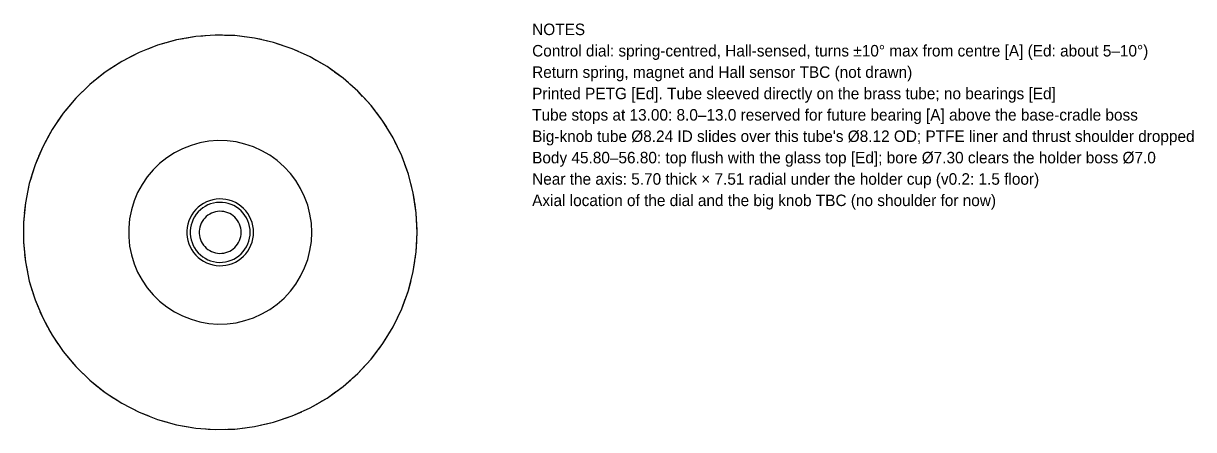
# Model space of a CAD drawing. Header units: millimetres. Extents: x -30 to 119, y -9 to 146.
# Drawn here: x -24 to 118.6, y 96.8 to 146.2 of the extents above; entities that cross this region are included whole.
import ezdxf

# ---------------------------------------------------------------- set-up
doc = ezdxf.new("R2010")
doc.units = ezdxf.units.MM
doc.linetypes.add('DASHED', pattern=[1.524, 1.27, -0.254])
for name, color, linetype in [('HIDDEN', 8, 'DASHED'), ('TEXT', 7, 'CONTINUOUS'), ('VISIBLE', 7, 'CONTINUOUS')]:
    doc.layers.add(name, color=color, linetype=linetype)

msp = doc.modelspace()

# ---------------------------------------------------------------- linework, layer by layer
at = {"layer": 'HIDDEN'}
for points in [[(24, 120.79254), (23.88074, 123.18217), (23.52414, 125.54805), (22.93375, 127.86666), (22.11543, 130.11498), (21.07732, 132.27064), (19.82973, 134.31222), (18.38507, 136.21944), (16.75768, 137.97334), (14.96376, 139.5565), (13.02111, 140.95316), (10.94906, 142.14946), (8.76818, 143.13351), (6.50017, 143.89552), (4.16756, 144.42793), (1.79352, 144.72543), (-0.59834, 144.78508), (-2.98425, 144.60628), (-5.3405, 144.19081), (-7.64368, 143.5428), (-9.87089, 142.66868), (-12, 141.57715), (-14.00985, 140.27905), (-15.88046, 138.78729), (-17.59324, 137.11669), (-19.13118, 135.28385), (-20.47898, 133.30699), (-21.62325, 131.20575), (-22.55262, 129.00102), (-23.25785, 126.71472), (-23.73194, 124.36955), (-23.97017, 121.98884), (-23.97017, 119.59624), (-23.73194, 117.21553), (-23.25785, 114.87036), (-22.55262, 112.58406), (-21.62325, 110.37933), (-20.47898, 108.2781), (-19.13118, 106.30123), (-17.59324, 104.46839), (-15.88046, 102.79779), (-14.00985, 101.30603), (-12, 100.00793), (-9.87089, 98.9164), (-7.64368, 98.04228), (-5.3405, 97.39427), (-2.98425, 96.9788), (-0.59834, 96.8), (1.79352, 96.85965), (4.16756, 97.15715), (6.50017, 97.68956), (8.76818, 98.45157), (10.94906, 99.43562), (13.02111, 100.63192), (14.96376, 102.02858), (16.75768, 103.61174), (18.38507, 105.36564), (19.82973, 107.27286), (21.07732, 109.31444), (22.11543, 111.47011), (22.93375, 113.71842), (23.52414, 116.03703), (23.88074, 118.40291), (24, 120.79254)], [(11.16, 120.79254), (11.10454, 121.90372), (10.93872, 123.00385), (10.66419, 124.08201), (10.28367, 125.12747), (9.80095, 126.12985), (9.22082, 127.07919), (8.54906, 127.96605), (7.79232, 128.78161), (6.95815, 129.51778), (6.05482, 130.16723), (5.09131, 130.72351), (4.07721, 131.18109), (3.02258, 131.53543), (1.93791, 131.78299), (0.83399, 131.92133), (-0.27823, 131.94907), (-1.38768, 131.86593), (-2.48333, 131.67274), (-3.55431, 131.37141), (-4.58996, 130.96495), (-5.58, 130.45738), (-6.51458, 129.85377), (-7.38441, 129.1601), (-8.18086, 128.38327), (-8.896, 127.531), (-9.52273, 126.61176), (-10.05481, 125.63468), (-10.48697, 124.60949), (-10.8149, 123.54635), (-11.03535, 122.45585), (-11.14613, 121.34882), (-11.14613, 120.23626), (-11.03535, 119.12923), (-10.8149, 118.03873), (-10.48697, 116.9756), (-10.05481, 115.9504), (-9.52273, 114.97332), (-8.896, 114.05408), (-8.18086, 113.20181), (-7.38441, 112.42498), (-6.51458, 111.73131), (-5.58, 111.1277), (-4.58996, 110.62014), (-3.55431, 110.21367), (-2.48333, 109.91234), (-1.38768, 109.71915), (-0.27823, 109.63601), (0.83399, 109.66375), (1.93791, 109.80209), (3.02258, 110.04965), (4.07721, 110.40399), (5.09131, 110.86157), (6.05482, 111.41785), (6.95815, 112.0673), (7.79232, 112.80347), (8.54906, 113.61903), (9.22082, 114.50589), (9.80095, 115.45523), (10.28367, 116.45761), (10.66419, 117.50307), (10.93872, 118.58123), (11.10454, 119.68136), (11.16, 120.79254)], [(4.06, 120.79254), (4.03982, 121.19679), (3.9795, 121.59701), (3.87963, 121.98925), (3.74119, 122.36959), (3.56558, 122.73425), (3.35453, 123.07962), (3.11014, 123.40226), (2.83484, 123.69896), (2.53137, 123.96678), (2.20274, 124.20305), (1.85222, 124.40542), (1.48328, 124.57189), (1.09961, 124.70079), (0.70501, 124.79086), (0.3034, 124.84119), (-0.10122, 124.85128), (-0.50484, 124.82103), (-0.90343, 124.75075), (-1.29306, 124.64113), (-1.66983, 124.49325), (-2.03, 124.3086), (-2.37, 124.08901), (-2.68644, 123.83665), (-2.97619, 123.55404), (-3.23636, 123.24399), (-3.46436, 122.90957), (-3.65793, 122.55411), (-3.81515, 122.18114), (-3.93445, 121.79438), (-4.01465, 121.39765), (-4.05495, 120.99491), (-4.05495, 120.59017), (-4.01465, 120.18743), (-3.93445, 119.79071), (-3.81515, 119.40394), (-3.65793, 119.03097), (-3.46436, 118.67551), (-3.23636, 118.34109), (-2.97619, 118.03104), (-2.68644, 117.74843), (-2.37, 117.49607), (-2.03, 117.27648), (-1.66983, 117.09183), (-1.29306, 116.94396), (-0.90343, 116.83433), (-0.50484, 116.76405), (-0.10122, 116.7338), (0.3034, 116.74389), (0.70501, 116.79422), (1.09961, 116.88429), (1.48328, 117.01319), (1.85222, 117.17966), (2.20274, 117.38204), (2.53137, 117.6183), (2.83484, 117.88612), (3.11014, 118.18282), (3.35453, 118.50546), (3.56558, 118.85083), (3.74119, 119.2155), (3.87963, 119.59583), (3.9795, 119.98807), (4.03982, 120.38829), (4.06, 120.79254)], [(4.06, 120.79254), (4.03982, 121.19679), (3.9795, 121.59701), (3.87963, 121.98925), (3.74119, 122.36959), (3.56558, 122.73425), (3.35453, 123.07962), (3.11014, 123.40226), (2.83484, 123.69896), (2.53137, 123.96678), (2.20274, 124.20305), (1.85222, 124.40542), (1.48328, 124.57189), (1.09961, 124.70079), (0.70501, 124.79086), (0.3034, 124.84119), (-0.10122, 124.85128), (-0.50484, 124.82103), (-0.90343, 124.75075), (-1.29306, 124.64113), (-1.66983, 124.49325), (-2.03, 124.3086), (-2.37, 124.08901), (-2.68644, 123.83665), (-2.97619, 123.55404), (-3.23636, 123.24399), (-3.46436, 122.90957), (-3.65793, 122.55411), (-3.81515, 122.18114), (-3.93445, 121.79438), (-4.01465, 121.39765), (-4.05495, 120.99491), (-4.05495, 120.59017), (-4.01465, 120.18743), (-3.93445, 119.79071), (-3.81515, 119.40394), (-3.65793, 119.03097), (-3.46436, 118.67551), (-3.23636, 118.34109), (-2.97619, 118.03104), (-2.68644, 117.74843), (-2.37, 117.49607), (-2.03, 117.27648), (-1.66983, 117.09183), (-1.29306, 116.94396), (-0.90343, 116.83433), (-0.50484, 116.76405), (-0.10122, 116.7338), (0.3034, 116.74389), (0.70501, 116.79422), (1.09961, 116.88429), (1.48328, 117.01319), (1.85222, 117.17966), (2.20274, 117.38204), (2.53137, 117.6183), (2.83484, 117.88612), (3.11014, 118.18282), (3.35453, 118.50546), (3.56558, 118.85083), (3.74119, 119.2155), (3.87963, 119.59583), (3.9795, 119.98807), (4.03982, 120.38829), (4.06, 120.79254)], [(3.65, 120.79254), (3.63186, 121.15596), (3.57763, 121.51577), (3.48784, 121.8684), (3.36339, 122.21033), (3.20551, 122.53817), (3.01577, 122.84866), (2.79606, 123.13872), (2.54856, 123.40545), (2.27574, 123.64623), (1.98029, 123.85863), (1.66517, 124.04057), (1.33349, 124.19023), (0.98857, 124.30612), (0.63382, 124.38709), (0.27276, 124.43233), (-0.091, 124.44141), (-0.45385, 124.41421), (-0.8122, 124.35103), (-1.16248, 124.25248), (-1.5012, 124.11954), (-1.825, 123.95353), (-2.13066, 123.75611), (-2.41515, 123.52924), (-2.67564, 123.27517), (-2.90953, 122.99643), (-3.11451, 122.69578), (-3.28854, 122.37622), (-3.42988, 122.04091), (-3.53713, 121.6932), (-3.60923, 121.33654), (-3.64546, 120.97448), (-3.64546, 120.6106), (-3.60923, 120.24854), (-3.53713, 119.89188), (-3.42988, 119.54417), (-3.28854, 119.20886), (-3.11451, 118.8893), (-2.90953, 118.58865), (-2.67564, 118.30991), (-2.41515, 118.05584), (-2.13066, 117.82897), (-1.825, 117.63155), (-1.5012, 117.46554), (-1.16248, 117.33261), (-0.8122, 117.23405), (-0.45385, 117.17087), (-0.091, 117.14367), (0.27276, 117.15275), (0.63382, 117.19799), (0.98857, 117.27896), (1.33349, 117.39485), (1.66517, 117.54451), (1.98029, 117.72645), (2.27574, 117.93886), (2.54856, 118.17963), (2.79606, 118.44637), (3.01577, 118.73642), (3.20551, 119.04691), (3.36339, 119.37475), (3.48784, 119.71668), (3.57763, 120.06931), (3.63186, 120.42912), (3.65, 120.79254)], [(2.56, 120.79254), (2.54728, 121.04743), (2.50924, 121.29979), (2.44627, 121.54711), (2.35898, 121.78693), (2.24825, 122.01687), (2.11517, 122.23464), (1.96107, 122.43808), (1.78749, 122.62516), (1.59613, 122.79403), (1.38892, 122.94301), (1.1679, 123.07061), (0.93527, 123.17558), (0.69335, 123.25686), (0.44454, 123.31365), (0.19131, 123.34538), (-0.06382, 123.35174), (-0.31832, 123.33267), (-0.56965, 123.28836), (-0.81533, 123.21923), (-1.05289, 123.126), (-1.28, 123.00957), (-1.49438, 122.8711), (-1.69392, 122.71198), (-1.87661, 122.53378), (-2.04066, 122.33828), (-2.18442, 122.12741), (-2.30648, 121.90328), (-2.40561, 121.66811), (-2.48084, 121.42424), (-2.53141, 121.17409), (-2.55682, 120.92015), (-2.55682, 120.66493), (-2.53141, 120.41099), (-2.48084, 120.16084), (-2.40561, 119.91697), (-2.30648, 119.6818), (-2.18442, 119.45767), (-2.04066, 119.2468), (-1.87661, 119.0513), (-1.69392, 118.8731), (-1.49438, 118.71398), (-1.28, 118.57552), (-1.05289, 118.45909), (-0.81533, 118.36585), (-0.56965, 118.29672), (-0.31832, 118.25241), (-0.06382, 118.23334), (0.19131, 118.2397), (0.44454, 118.27143), (0.69335, 118.32822), (0.93527, 118.4095), (1.1679, 118.51447), (1.38892, 118.64207), (1.59613, 118.79105), (1.78749, 118.95992), (1.96107, 119.147), (2.11517, 119.35044), (2.24825, 119.56821), (2.35898, 119.79815), (2.44627, 120.03797), (2.50924, 120.28529), (2.54728, 120.53765), (2.56, 120.79254)]]:
    msp.add_lwpolyline(points, dxfattribs=at)
at = {"layer": 'VISIBLE'}
for points in [[(24, 120.79254), (23.88074, 123.18217), (23.52414, 125.54805), (22.93375, 127.86666), (22.11543, 130.11498), (21.07732, 132.27064), (19.82973, 134.31222), (18.38507, 136.21944), (16.75768, 137.97334), (14.96376, 139.5565), (13.02111, 140.95316), (10.94906, 142.14946), (8.76818, 143.13351), (6.50017, 143.89552), (4.16756, 144.42793), (1.79352, 144.72543), (-0.59834, 144.78508), (-2.98425, 144.60628), (-5.3405, 144.19081), (-7.64368, 143.5428), (-9.87089, 142.66868), (-12, 141.57715), (-14.00985, 140.27905), (-15.88046, 138.78729), (-17.59324, 137.11669), (-19.13118, 135.28385), (-20.47898, 133.30699), (-21.62325, 131.20575), (-22.55262, 129.00102), (-23.25785, 126.71472), (-23.73194, 124.36955), (-23.97017, 121.98884), (-23.97017, 119.59624), (-23.73194, 117.21553), (-23.25785, 114.87036), (-22.55262, 112.58406), (-21.62325, 110.37933), (-20.47898, 108.2781), (-19.13118, 106.30123), (-17.59324, 104.46839), (-15.88046, 102.79779), (-14.00985, 101.30603), (-12, 100.00793), (-9.87089, 98.9164), (-7.64368, 98.04228), (-5.3405, 97.39427), (-2.98425, 96.9788), (-0.59834, 96.8), (1.79352, 96.85965), (4.16756, 97.15715), (6.50017, 97.68956), (8.76818, 98.45157), (10.94906, 99.43562), (13.02111, 100.63192), (14.96376, 102.02858), (16.75768, 103.61174), (18.38507, 105.36564), (19.82973, 107.27286), (21.07732, 109.31444), (22.11543, 111.47011), (22.93375, 113.71842), (23.52414, 116.03703), (23.88074, 118.40291), (24, 120.79254)], [(11.16, 120.79254), (11.10454, 121.90372), (10.93872, 123.00385), (10.66419, 124.08201), (10.28367, 125.12747), (9.80095, 126.12985), (9.22082, 127.07919), (8.54906, 127.96605), (7.79232, 128.78161), (6.95815, 129.51778), (6.05482, 130.16723), (5.09131, 130.72351), (4.07721, 131.18109), (3.02258, 131.53543), (1.93791, 131.78299), (0.83399, 131.92133), (-0.27823, 131.94907), (-1.38768, 131.86593), (-2.48333, 131.67274), (-3.55431, 131.37141), (-4.58996, 130.96495), (-5.58, 130.45738), (-6.51458, 129.85377), (-7.38441, 129.1601), (-8.18086, 128.38327), (-8.896, 127.531), (-9.52273, 126.61176), (-10.05481, 125.63468), (-10.48697, 124.60949), (-10.8149, 123.54635), (-11.03535, 122.45585), (-11.14613, 121.34882), (-11.14613, 120.23626), (-11.03535, 119.12923), (-10.8149, 118.03873), (-10.48697, 116.9756), (-10.05481, 115.9504), (-9.52273, 114.97332), (-8.896, 114.05408), (-8.18086, 113.20181), (-7.38441, 112.42498), (-6.51458, 111.73131), (-5.58, 111.1277), (-4.58996, 110.62014), (-3.55431, 110.21367), (-2.48333, 109.91234), (-1.38768, 109.71915), (-0.27823, 109.63601), (0.83399, 109.66375), (1.93791, 109.80209), (3.02258, 110.04965), (4.07721, 110.40399), (5.09131, 110.86157), (6.05482, 111.41785), (6.95815, 112.0673), (7.79232, 112.80347), (8.54906, 113.61903), (9.22082, 114.50589), (9.80095, 115.45523), (10.28367, 116.45761), (10.66419, 117.50307), (10.93872, 118.58123), (11.10454, 119.68136), (11.16, 120.79254)], [(3.65, 120.79254), (3.63186, 121.15596), (3.57763, 121.51577), (3.48784, 121.8684), (3.36339, 122.21033), (3.20551, 122.53817), (3.01577, 122.84866), (2.79606, 123.13872), (2.54856, 123.40545), (2.27574, 123.64623), (1.98029, 123.85863), (1.66517, 124.04057), (1.33349, 124.19023), (0.98857, 124.30612), (0.63382, 124.38709), (0.27276, 124.43233), (-0.091, 124.44141), (-0.45385, 124.41421), (-0.8122, 124.35103), (-1.16248, 124.25248), (-1.5012, 124.11954), (-1.825, 123.95353), (-2.13066, 123.75611), (-2.41515, 123.52924), (-2.67564, 123.27517), (-2.90953, 122.99643), (-3.11451, 122.69578), (-3.28854, 122.37622), (-3.42988, 122.04091), (-3.53713, 121.6932), (-3.60923, 121.33654), (-3.64546, 120.97448), (-3.64546, 120.6106), (-3.60923, 120.24854), (-3.53713, 119.89188), (-3.42988, 119.54417), (-3.28854, 119.20886), (-3.11451, 118.8893), (-2.90953, 118.58865), (-2.67564, 118.30991), (-2.41515, 118.05584), (-2.13066, 117.82897), (-1.825, 117.63155), (-1.5012, 117.46554), (-1.16248, 117.33261), (-0.8122, 117.23405), (-0.45385, 117.17087), (-0.091, 117.14367), (0.27276, 117.15275), (0.63382, 117.19799), (0.98857, 117.27896), (1.33349, 117.39485), (1.66517, 117.54451), (1.98029, 117.72645), (2.27574, 117.93886), (2.54856, 118.17963), (2.79606, 118.44637), (3.01577, 118.73642), (3.20551, 119.04691), (3.36339, 119.37475), (3.48784, 119.71668), (3.57763, 120.06931), (3.63186, 120.42912), (3.65, 120.79254)], [(2.56, 120.79254), (2.54728, 121.04743), (2.50924, 121.29979), (2.44627, 121.54711), (2.35898, 121.78693), (2.24825, 122.01687), (2.11517, 122.23464), (1.96107, 122.43808), (1.78749, 122.62516), (1.59613, 122.79403), (1.38892, 122.94301), (1.1679, 123.07061), (0.93527, 123.17558), (0.69335, 123.25686), (0.44454, 123.31365), (0.19131, 123.34538), (-0.06382, 123.35174), (-0.31832, 123.33267), (-0.56965, 123.28836), (-0.81533, 123.21923), (-1.05289, 123.126), (-1.28, 123.00957), (-1.49438, 122.8711), (-1.69392, 122.71198), (-1.87661, 122.53378), (-2.04066, 122.33828), (-2.18442, 122.12741), (-2.30648, 121.90328), (-2.40561, 121.66811), (-2.48084, 121.42424), (-2.53141, 121.17409), (-2.55682, 120.92015), (-2.55682, 120.66493), (-2.53141, 120.41099), (-2.48084, 120.16084), (-2.40561, 119.91697), (-2.30648, 119.6818), (-2.18442, 119.45767), (-2.04066, 119.2468), (-1.87661, 119.0513), (-1.69392, 118.8731), (-1.49438, 118.71398), (-1.28, 118.57552), (-1.05289, 118.45909), (-0.81533, 118.36585), (-0.56965, 118.29672), (-0.31832, 118.25241), (-0.06382, 118.23334), (0.19131, 118.2397), (0.44454, 118.27143), (0.69335, 118.32822), (0.93527, 118.4095), (1.1679, 118.51447), (1.38892, 118.64207), (1.59613, 118.79105), (1.78749, 118.95992), (1.96107, 119.147), (2.11517, 119.35044), (2.24825, 119.56821), (2.35898, 119.79815), (2.44627, 120.03797), (2.50924, 120.28529), (2.54728, 120.53765), (2.56, 120.79254)]]:
    msp.add_lwpolyline(points, dxfattribs=at)

# ---------------------------------------------------------------- texts
at = {"layer": 'TEXT'}
for s, p in [('NOTES', (38, 144.78508)), ('Control dial: spring-centred, Hall-sensed, turns ±10° max from centre [A] (Ed: about 5–10°)', (38, 142.18508)), ('Return spring, magnet and Hall sensor TBC (not drawn)', (38, 139.58508)), ('Printed PETG [Ed]. Tube sleeved directly on the brass tube; no bearings [Ed]', (38, 136.98508)), ('Tube stops at 13.00: 8.0–13.0 reserved for future bearing [A] above the base-cradle boss', (38, 134.38508)), ("Big-knob tube Ø8.24 ID slides over this tube's Ø8.12 OD; PTFE liner and thrust shoulder dropped", (38, 131.78508)), ('Body 45.80–56.80: top flush with the glass top [Ed]; bore Ø7.30 clears the holder boss Ø7.0', (38, 129.18508)), ('Near the axis: 5.70 thick × 7.51 radial under the holder cup (v0.2: 1.5 floor)', (38, 126.58508)), ('Axial location of the dial and the big knob TBC (no shoulder for now)', (38, 123.98508))]:
    msp.add_text(s, height=1.4, dxfattribs=at).set_placement(p)

doc.saveas('drawing.dxf')
